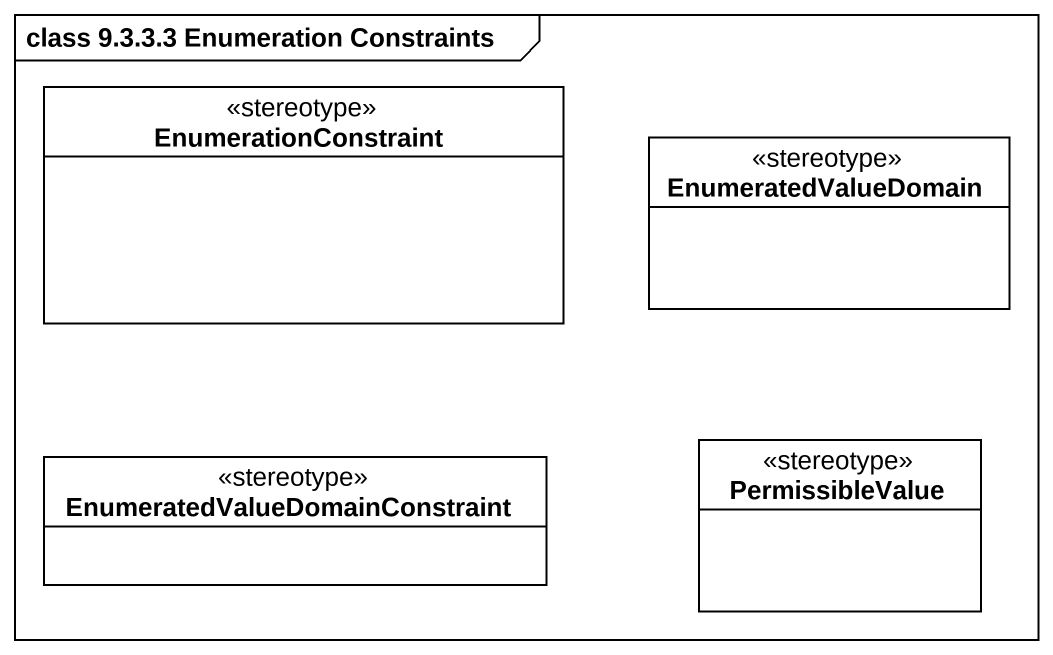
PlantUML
@startuml
mainframe class 9.3.3.3 Enumeration Constraints
hide circle
hide empty members
class EnumerationConstraint <<stereotype>>
class EnumeratedValueDomain <<stereotype>>
class "EnumeratedValueDomainConstraint" as EnumeratedValueDomainConstra <<stereotype>>
class PermissibleValue <<stereotype>>
@enduml
